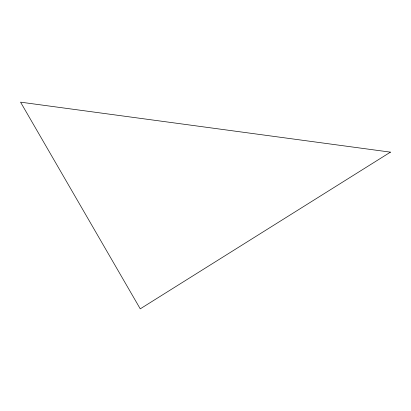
<?xml version="1.0" encoding="UTF-8"?>
<svg xmlns="http://www.w3.org/2000/svg" width="411" height="411" viewBox="0 0 411 411"><rect width="100%" height="100%" fill="white"/><g stroke="black" fill="none" stroke-linecap="round" stroke-linejoin="round"><path stroke-width="0.62" d="M390.45 152.147L140.249 308.841L20.55 102.159L390.45 152.147"/></g></svg>
